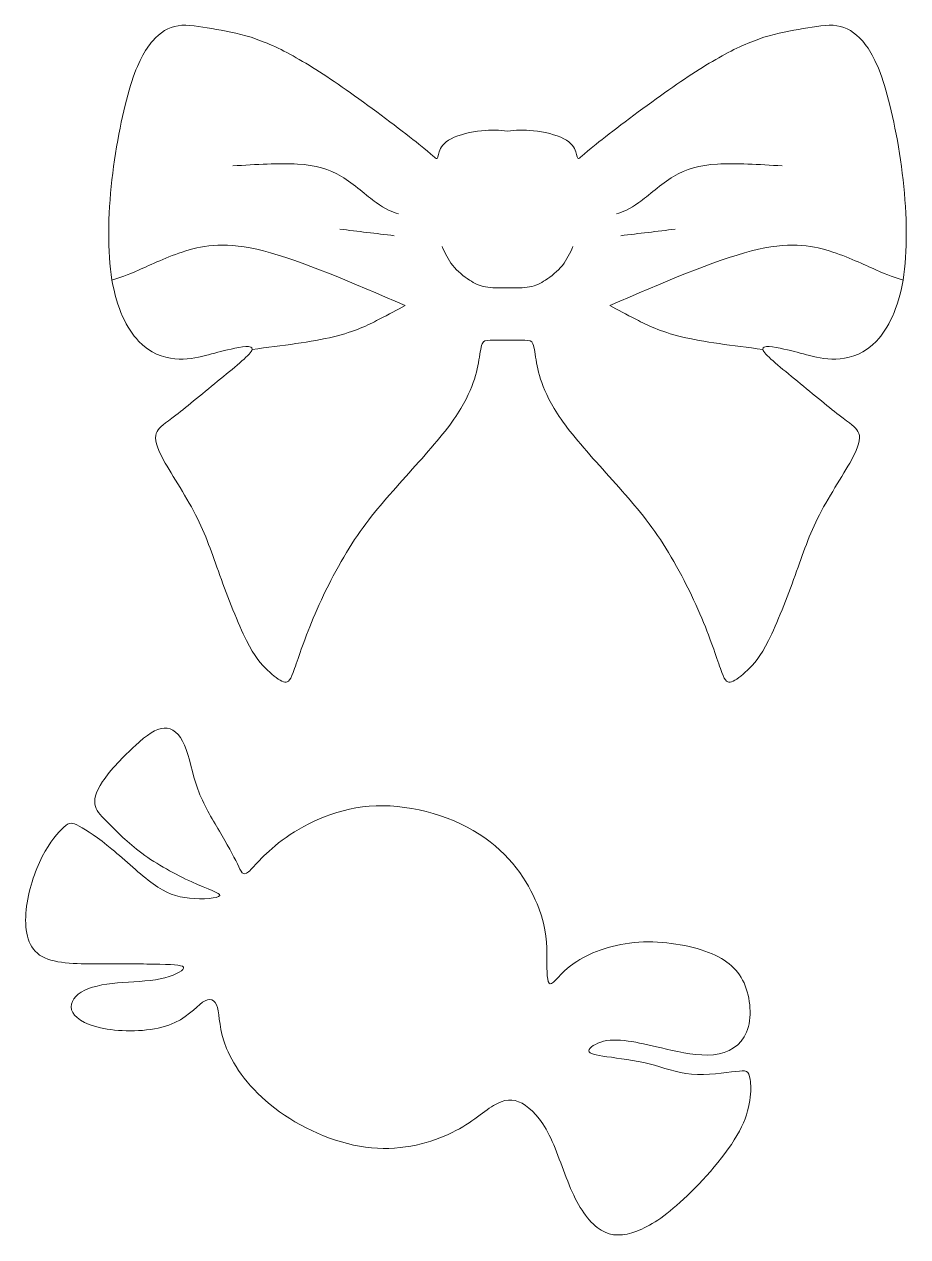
# Model space of a CAD drawing. Header units: centimetres. Extents: x -97 to 97, y -61 to 61.
# Drawn here: x 88.24 to 94.06, y -17.81 to -9.83 of the extents above; entities that cross this region are included whole.
import ezdxf

# ---------------------------------------------------------------- set-up
doc = ezdxf.new("R2010")
doc.units = ezdxf.units.CM
doc.header["$MEASUREMENT"] = 0
doc.layers.add('layer 1', color=7, linetype='Continuous')

msp = doc.modelspace()

# ---------------------------------------------------------------- linework, layer by layer
at = {"layer": 'layer 1', "color": 242, "lineweight": 9}
for points, knots in [([(91.42081, -11.90902), (91.37776, -11.90902), (91.33475, -11.90902), (91.30605, -11.90902), (91.30605, -11.90902), (91.27736, -11.90902), (91.26301, -11.90902), (91.25344, -11.93294), (91.25344, -11.93294), (91.24388, -11.95685), (91.23909, -12.00465), (91.22953, -12.05726), (91.22953, -12.05726), (91.21996, -12.10987), (91.20561, -12.16726), (91.17451, -12.239), (91.17451, -12.239), (91.14344, -12.31074), (91.09561, -12.39683), (91.00952, -12.50683), (91.00952, -12.50683), (90.92343, -12.61684), (90.79911, -12.75072), (90.6867, -12.87748), (90.6867, -12.87748), (90.57433, -13.00421), (90.47389, -13.12374), (90.37823, -13.27679), (90.37823, -13.27679), (90.28258, -13.42984), (90.19174, -13.61633), (90.12956, -13.76701), (90.12956, -13.76701), (90.06739, -13.91765), (90.03391, -14.03243), (90.00999, -14.09461), (90.00999, -14.09461), (89.98608, -14.15678), (89.97173, -14.16632), (89.94541, -14.15675), (89.94541, -14.15675), (89.91912, -14.14719), (89.88086, -14.11852), (89.84019, -14.08026), (89.84019, -14.08026), (89.79955, -14.042), (89.75654, -13.99417), (89.70152, -13.88417), (89.70152, -13.88417), (89.64654, -13.77416), (89.57958, -13.60202), (89.52697, -13.45616), (89.52697, -13.45616), (89.47436, -13.31027), (89.4361, -13.19073), (89.36673, -13.05682), (89.36673, -13.05682), (89.2974, -12.9229), (89.19699, -12.77464), (89.14676, -12.67898), (89.14676, -12.67898), (89.09656, -12.58333), (89.09656, -12.54031), (89.11328, -12.50924), (89.11328, -12.50924), (89.13003, -12.47814), (89.16351, -12.45901), (89.23763, -12.40161), (89.23763, -12.40161), (89.31178, -12.34422), (89.42653, -12.24857), (89.53175, -12.16248), (89.53175, -12.16248), (89.63697, -12.07639), (89.7326, -11.9999), (89.73975, -11.96882), (89.73975, -11.96882), (89.74694, -11.93772), (89.66567, -11.95207), (89.60109, -11.96642), (89.60109, -11.96642), (89.53654, -11.98076), (89.48871, -11.99511), (89.43131, -12.00946), (89.43131, -12.00946), (89.37392, -12.02381), (89.30696, -12.03812), (89.23044, -12.03097), (89.23044, -12.03097), (89.15392, -12.02378), (89.06786, -11.99511), (88.99133, -11.91381), (88.99133, -11.91381), (88.91481, -11.8325), (88.84785, -11.69858), (88.81675, -11.51209), (88.81675, -11.51209), (88.78568, -11.32556), (88.79046, -11.08642), (88.81675, -10.8521), (88.81675, -10.8521), (88.84307, -10.61775), (88.8909, -10.38821), (88.93872, -10.23278), (88.93872, -10.23278), (88.98655, -10.07733), (89.03438, -9.99602), (89.08458, -9.93863), (89.08458, -9.93863), (89.13482, -9.88124), (89.18739, -9.84779), (89.25195, -9.83822), (89.25195, -9.83822), (89.31653, -9.82866), (89.39305, -9.84301), (89.47436, -9.85736), (89.47436, -9.85736), (89.55567, -9.8717), (89.64176, -9.88602), (89.73263, -9.91472), (89.73263, -9.91472), (89.8235, -9.94341), (89.91912, -9.98646), (90.02913, -10.04863), (90.02913, -10.04863), (90.13913, -10.11081), (90.26345, -10.19212), (90.41409, -10.29974), (90.41409, -10.29974), (90.56476, -10.40734), (90.74169, -10.54122), (90.83734, -10.61775), (90.83734, -10.61775), (90.933, -10.69427), (90.94735, -10.7134), (90.9545, -10.7134), (90.9545, -10.7134), (90.96169, -10.7134), (90.96169, -10.69427), (90.97126, -10.66798), (90.97126, -10.66798), (90.98083, -10.64166), (90.99996, -10.60818), (91.05016, -10.58189), (91.05016, -10.58189), (91.10039, -10.55557), (91.1817, -10.53644), (91.24866, -10.52928), (91.24866, -10.52928), (91.31562, -10.52209), (91.3682, -10.52687), (91.42081, -10.53166), (91.42081, -10.53166), (91.47342, -10.52687), (91.52599, -10.52209), (91.59295, -10.52928), (91.59295, -10.52928), (91.65991, -10.53644), (91.74122, -10.55557), (91.79145, -10.58189), (91.79145, -10.58189), (91.84165, -10.60818), (91.86079, -10.64166), (91.87035, -10.66798), (91.87035, -10.66798), (91.87992, -10.69427), (91.87992, -10.7134), (91.88711, -10.7134), (91.88711, -10.7134), (91.89426, -10.7134), (91.90861, -10.69427), (92.00427, -10.61775), (92.00427, -10.61775), (92.09992, -10.54122), (92.27685, -10.40734), (92.42752, -10.29974), (92.42752, -10.29974), (92.57816, -10.19212), (92.70248, -10.11081), (92.81249, -10.04863), (92.81249, -10.04863), (92.92249, -9.98646), (93.01811, -9.94341), (93.10898, -9.91472), (93.10898, -9.91472), (93.19986, -9.88602), (93.28595, -9.8717), (93.36725, -9.85736), (93.36725, -9.85736), (93.44856, -9.84301), (93.52508, -9.82866), (93.58967, -9.83822), (93.58967, -9.83822), (93.65422, -9.84779), (93.70679, -9.88124), (93.75703, -9.93863), (93.75703, -9.93863), (93.80723, -9.99602), (93.85506, -10.07733), (93.90289, -10.23278), (93.90289, -10.23278), (93.95071, -10.38821), (93.99854, -10.61775), (94.02486, -10.8521), (94.02486, -10.8521), (94.05115, -11.08642), (94.05593, -11.32556), (94.02486, -11.51209), (94.02486, -11.51209), (93.99376, -11.69858), (93.9268, -11.8325), (93.85028, -11.91381), (93.85028, -11.91381), (93.77375, -11.99511), (93.6877, -12.02378), (93.61117, -12.03097), (93.61117, -12.03097), (93.53465, -12.03812), (93.46769, -12.02381), (93.4103, -12.00946), (93.4103, -12.00946), (93.3529, -11.99511), (93.30508, -11.98076), (93.24053, -11.96642), (93.24053, -11.96642), (93.17594, -11.95207), (93.09467, -11.93772), (93.10186, -11.96882), (93.10186, -11.96882), (93.10902, -11.9999), (93.20464, -12.07639), (93.30986, -12.16248), (93.30986, -12.16248), (93.41508, -12.24857), (93.52983, -12.34422), (93.60398, -12.40161), (93.60398, -12.40161), (93.6781, -12.45901), (93.71158, -12.47814), (93.72833, -12.50924), (93.72833, -12.50924), (93.74506, -12.54031), (93.74506, -12.58333), (93.69485, -12.67898), (93.69485, -12.67898), (93.64462, -12.77464), (93.54421, -12.9229), (93.47488, -13.05682), (93.47488, -13.05682), (93.40551, -13.19073), (93.36725, -13.31027), (93.31464, -13.45616), (93.31464, -13.45616), (93.26203, -13.60202), (93.19507, -13.77416), (93.14009, -13.88417), (93.14009, -13.88417), (93.08507, -13.99417), (93.04206, -14.042), (93.00142, -14.08026), (93.00142, -14.08026), (92.96075, -14.11852), (92.92249, -14.14719), (92.8962, -14.15675), (92.8962, -14.15675), (92.86988, -14.16632), (92.85553, -14.15678), (92.83162, -14.09461), (92.83162, -14.09461), (92.8077, -14.03243), (92.77422, -13.91765), (92.71205, -13.76701), (92.71205, -13.76701), (92.64987, -13.61633), (92.55903, -13.42984), (92.46338, -13.27679), (92.46338, -13.27679), (92.36772, -13.12374), (92.26729, -13.00421), (92.15491, -12.87748), (92.15491, -12.87748), (92.0425, -12.75072), (91.91818, -12.61684), (91.83209, -12.50683), (91.83209, -12.50683), (91.746, -12.39683), (91.69817, -12.31074), (91.6671, -12.239), (91.6671, -12.239), (91.636, -12.16726), (91.62165, -12.10987), (91.61208, -12.05726), (91.61208, -12.05726), (91.60252, -12.00465), (91.59773, -11.95685), (91.58817, -11.93294), (91.58817, -11.93294), (91.5786, -11.90902), (91.56426, -11.90902), (91.53556, -11.90902), (91.53556, -11.90902), (91.50686, -11.90902), (91.46385, -11.90902), (91.42081, -11.90902)], [0, 0, 0, 0, 0.012987, 0.012987, 0.012987, 0.012987, 0.025974, 0.025974, 0.025974, 0.025974, 0.038961, 0.038961, 0.038961, 0.038961, 0.0519481, 0.0519481, 0.0519481, 0.0519481, 0.0649351, 0.0649351, 0.0649351, 0.0649351, 0.0779221, 0.0779221, 0.0779221, 0.0779221, 0.0909091, 0.0909091, 0.0909091, 0.0909091, 0.1038961, 0.1038961, 0.1038961, 0.1038961, 0.1168831, 0.1168831, 0.1168831, 0.1168831, 0.1298701, 0.1298701, 0.1298701, 0.1298701, 0.1428571, 0.1428571, 0.1428571, 0.1428571, 0.1558442, 0.1558442, 0.1558442, 0.1558442, 0.1688312, 0.1688312, 0.1688312, 0.1688312, 0.1818182, 0.1818182, 0.1818182, 0.1818182, 0.1948052, 0.1948052, 0.1948052, 0.1948052, 0.2077922, 0.2077922, 0.2077922, 0.2077922, 0.2207792, 0.2207792, 0.2207792, 0.2207792, 0.2337662, 0.2337662, 0.2337662, 0.2337662, 0.2467532, 0.2467532, 0.2467532, 0.2467532, 0.2597403, 0.2597403, 0.2597403, 0.2597403, 0.2727273, 0.2727273, 0.2727273, 0.2727273, 0.2857143, 0.2857143, 0.2857143, 0.2857143, 0.2987013, 0.2987013, 0.2987013, 0.2987013, 0.3116883, 0.3116883, 0.3116883, 0.3116883, 0.3246753, 0.3246753, 0.3246753, 0.3246753, 0.3376623, 0.3376623, 0.3376623, 0.3376623, 0.3506494, 0.3506494, 0.3506494, 0.3506494, 0.3636364, 0.3636364, 0.3636364, 0.3636364, 0.3766234, 0.3766234, 0.3766234, 0.3766234, 0.3896104, 0.3896104, 0.3896104, 0.3896104, 0.4025974, 0.4025974, 0.4025974, 0.4025974, 0.4155844, 0.4155844, 0.4155844, 0.4155844, 0.4285714, 0.4285714, 0.4285714, 0.4285714, 0.4415584, 0.4415584, 0.4415584, 0.4415584, 0.4545455, 0.4545455, 0.4545455, 0.4545455, 0.4675325, 0.4675325, 0.4675325, 0.4675325, 0.4805195, 0.4805195, 0.4805195, 0.4805195, 0.4935065, 0.4935065, 0.4935065, 0.4935065, 0.5064935, 0.5064935, 0.5064935, 0.5064935, 0.5194805, 0.5194805, 0.5194805, 0.5194805, 0.5324675, 0.5324675, 0.5324675, 0.5324675, 0.5454545, 0.5454545, 0.5454545, 0.5454545, 0.5584416, 0.5584416, 0.5584416, 0.5584416, 0.5714286, 0.5714286, 0.5714286, 0.5714286, 0.5844156, 0.5844156, 0.5844156, 0.5844156, 0.5974026, 0.5974026, 0.5974026, 0.5974026, 0.6103896, 0.6103896, 0.6103896, 0.6103896, 0.6233766, 0.6233766, 0.6233766, 0.6233766, 0.6363636, 0.6363636, 0.6363636, 0.6363636, 0.6493506, 0.6493506, 0.6493506, 0.6493506, 0.6623377, 0.6623377, 0.6623377, 0.6623377, 0.6753247, 0.6753247, 0.6753247, 0.6753247, 0.6883117, 0.6883117, 0.6883117, 0.6883117, 0.7012987, 0.7012987, 0.7012987, 0.7012987, 0.7142857, 0.7142857, 0.7142857, 0.7142857, 0.7272727, 0.7272727, 0.7272727, 0.7272727, 0.7402597, 0.7402597, 0.7402597, 0.7402597, 0.7532468, 0.7532468, 0.7532468, 0.7532468, 0.7662338, 0.7662338, 0.7662338, 0.7662338, 0.7792208, 0.7792208, 0.7792208, 0.7792208, 0.7922078, 0.7922078, 0.7922078, 0.7922078, 0.8051948, 0.8051948, 0.8051948, 0.8051948, 0.8181818, 0.8181818, 0.8181818, 0.8181818, 0.8311688, 0.8311688, 0.8311688, 0.8311688, 0.8441558, 0.8441558, 0.8441558, 0.8441558, 0.8571429, 0.8571429, 0.8571429, 0.8571429, 0.8701299, 0.8701299, 0.8701299, 0.8701299, 0.8831169, 0.8831169, 0.8831169, 0.8831169, 0.8961039, 0.8961039, 0.8961039, 0.8961039, 0.9090909, 0.9090909, 0.9090909, 0.9090909, 0.9220779, 0.9220779, 0.9220779, 0.9220779, 0.9350649, 0.9350649, 0.9350649, 0.9350649, 0.9480519, 0.9480519, 0.9480519, 0.9480519, 0.961039, 0.961039, 0.961039, 0.961039, 0.974026, 0.974026, 0.974026, 0.974026, 1, 1, 1, 1]), ([(89.61306, -10.76123), (89.76611, -10.75166), (89.91912, -10.7421), (90.03869, -10.74929), (90.03869, -10.74929), (90.15826, -10.75645), (90.24432, -10.78036), (90.328, -10.8306), (90.328, -10.8306), (90.41171, -10.8808), (90.49302, -10.95729), (90.55519, -11.00274), (90.55519, -11.00274), (90.61737, -11.04816), (90.66041, -11.06251), (90.70346, -11.07686)], [0, 0, 0, 0, 0.2, 0.2, 0.2, 0.2, 0.4, 0.4, 0.4, 0.4, 0.6, 0.6, 0.6, 0.6, 1, 1, 1, 1]), ([(93.22855, -10.76123), (93.0755, -10.75166), (92.92249, -10.7421), (92.80292, -10.74929), (92.80292, -10.74929), (92.68335, -10.75645), (92.5973, -10.78036), (92.51361, -10.8306), (92.51361, -10.8306), (92.4299, -10.8808), (92.34859, -10.95729), (92.28642, -11.00274), (92.28642, -11.00274), (92.22424, -11.04816), (92.1812, -11.06251), (92.13815, -11.07686)], [0, 0, 0, 0, 0.2, 0.2, 0.2, 0.2, 0.4, 0.4, 0.4, 0.4, 0.6, 0.6, 0.6, 0.6, 1, 1, 1, 1]), ([(90.7465, -11.67945), (90.40218, -11.53119), (90.05782, -11.38295), (89.8139, -11.32078), (89.8139, -11.32078), (89.57001, -11.2586), (89.42653, -11.28252), (89.30218, -11.32078), (89.30218, -11.32078), (89.17783, -11.35904), (89.07264, -11.41165), (88.99491, -11.44594), (88.99491, -11.44594), (88.91719, -11.4802), (88.86698, -11.49615), (88.81675, -11.51209)], [0, 0, 0, 0, 0.2, 0.2, 0.2, 0.2, 0.4, 0.4, 0.4, 0.4, 0.6, 0.6, 0.6, 0.6, 1, 1, 1, 1]), ([(91.42081, -11.56467), (91.3682, -11.56467), (91.31562, -11.56467), (91.27495, -11.55751), (91.27495, -11.55751), (91.23431, -11.55032), (91.20561, -11.53597), (91.16973, -11.51206), (91.16973, -11.51206), (91.13387, -11.48814), (91.09083, -11.45469), (91.05972, -11.41643), (91.05972, -11.41643), (91.02865, -11.37817), (91.00952, -11.33513), (90.99039, -11.29208)], [0, 0, 0, 0, 0.2, 0.2, 0.2, 0.2, 0.4, 0.4, 0.4, 0.4, 0.6, 0.6, 0.6, 0.6, 1, 1, 1, 1]), ([(91.42081, -11.56467), (91.47342, -11.56467), (91.52599, -11.56467), (91.56666, -11.55751), (91.56666, -11.55751), (91.6073, -11.55032), (91.636, -11.53597), (91.67188, -11.51206), (91.67188, -11.51206), (91.70774, -11.48814), (91.75078, -11.45469), (91.78189, -11.41643), (91.78189, -11.41643), (91.81296, -11.37817), (91.83209, -11.33513), (91.85122, -11.29208)], [0, 0, 0, 0, 0.2, 0.2, 0.2, 0.2, 0.4, 0.4, 0.4, 0.4, 0.6, 0.6, 0.6, 0.6, 1, 1, 1, 1]), ([(92.09511, -11.67945), (92.43943, -11.53119), (92.78379, -11.38295), (93.02771, -11.32078), (93.02771, -11.32078), (93.2716, -11.2586), (93.41508, -11.28252), (93.53943, -11.32078), (93.53943, -11.32078), (93.66378, -11.35904), (93.76897, -11.41165), (93.8467, -11.44594), (93.8467, -11.44594), (93.92443, -11.4802), (93.97463, -11.49615), (94.02486, -11.51209)], [0, 0, 0, 0, 0.2, 0.2, 0.2, 0.2, 0.4, 0.4, 0.4, 0.4, 0.6, 0.6, 0.6, 0.6, 1, 1, 1, 1]), ([(89.73975, -11.96882), (89.93663, -11.9441), (90.13353, -11.9194), (90.275, -11.88553), (90.275, -11.88553), (90.41649, -11.85163), (90.50258, -11.80859), (90.57192, -11.77273), (90.57192, -11.77273), (90.64128, -11.73684), (90.69389, -11.70815), (90.7465, -11.67945)], [0, 0, 0, 0, 0.25, 0.25, 0.25, 0.25, 0.5, 0.5, 0.5, 0.5, 1, 1, 1, 1]), ([(93.10186, -11.96882), (92.90499, -11.9441), (92.70808, -11.9194), (92.56661, -11.88553), (92.56661, -11.88553), (92.42512, -11.85163), (92.33903, -11.80859), (92.26969, -11.77273), (92.26969, -11.77273), (92.20033, -11.73684), (92.14772, -11.70815), (92.09511, -11.67945)], [0, 0, 0, 0, 0.25, 0.25, 0.25, 0.25, 0.5, 0.5, 0.5, 0.5, 1, 1, 1, 1]), ([(90.5554, -14.97278), (90.79942, -14.96416), (91.07798, -15.04838), (91.27116, -15.1833), (91.27116, -15.1833), (91.46434, -15.31822), (91.57234, -15.50386), (91.6263, -15.64634), (91.6263, -15.64634), (91.68024, -15.7888), (91.68024, -15.88818), (91.68024, -15.9767), (91.68024, -15.9767), (91.68024, -16.0652), (91.68024, -16.14286), (91.70178, -16.145), (91.70178, -16.145), (91.72342, -16.14726), (91.7666, -16.07382), (91.85942, -16.0091), (91.85942, -16.0091), (91.95224, -15.94438), (92.0948, -15.88818), (92.2545, -15.873), (92.2545, -15.873), (92.4143, -15.85792), (92.59134, -15.88386), (92.72086, -15.9292), (92.72086, -15.9292), (92.8504, -15.97454), (92.93246, -16.03926), (92.9778, -16.13854), (92.9778, -16.13854), (93.02312, -16.23792), (93.03174, -16.37178), (92.99502, -16.46244), (92.99502, -16.46244), (92.95832, -16.5531), (92.87636, -16.6006), (92.77698, -16.61136), (92.77698, -16.61136), (92.67768, -16.62214), (92.56118, -16.59628), (92.46826, -16.57466), (92.46826, -16.57466), (92.37544, -16.5531), (92.3064, -16.53578), (92.23942, -16.525), (92.23942, -16.525), (92.17256, -16.51424), (92.10774, -16.50992), (92.05378, -16.52286), (92.05378, -16.52286), (91.99984, -16.53588), (91.95666, -16.56604), (91.95666, -16.58542), (91.95666, -16.58542), (91.95666, -16.6049), (91.99984, -16.61362), (92.07532, -16.6244), (92.07532, -16.6244), (92.15092, -16.63516), (92.25892, -16.64808), (92.35388, -16.67178), (92.35388, -16.67178), (92.44886, -16.69558), (92.53092, -16.73014), (92.63236, -16.73876), (92.63236, -16.73876), (92.7339, -16.74746), (92.85472, -16.73014), (92.92374, -16.72152), (92.92374, -16.72152), (92.99288, -16.7129), (93.0102, -16.7129), (93.01882, -16.77548), (93.01882, -16.77548), (93.02744, -16.83814), (93.02744, -16.96328), (92.94754, -17.11436), (92.94754, -17.11436), (92.86764, -17.26554), (92.70794, -17.44256), (92.58056, -17.56122), (92.58056, -17.56122), (92.45318, -17.68), (92.3582, -17.74052), (92.27184, -17.77282), (92.27184, -17.77282), (92.18548, -17.80524), (92.10774, -17.80954), (92.03646, -17.76636), (92.03646, -17.76636), (91.96526, -17.72318), (91.90046, -17.63252), (91.8465, -17.51374), (91.8465, -17.51374), (91.79254, -17.39508), (91.74936, -17.2482), (91.69542, -17.1403), (91.69542, -17.1403), (91.64146, -17.0324), (91.57664, -16.96328), (91.51624, -16.93086), (91.51624, -16.93086), (91.45582, -16.89854), (91.39962, -16.90286), (91.32834, -16.94604), (91.32834, -16.94604), (91.25716, -16.98922), (91.1708, -17.07126), (91.03048, -17.136), (91.03048, -17.136), (90.89018, -17.2008), (90.69582, -17.2483), (90.48638, -17.2202), (90.48638, -17.2202), (90.27704, -17.1922), (90.05252, -17.0885), (89.88842, -16.96328), (89.88842, -16.96328), (89.72442, -16.83814), (89.62072, -16.69126), (89.57108, -16.57034), (89.57108, -16.57034), (89.52144, -16.44952), (89.52574, -16.35444), (89.51058, -16.3005), (89.51058, -16.3005), (89.4955, -16.24654), (89.46102, -16.23352), (89.41344, -16.26592), (89.41344, -16.26592), (89.36596, -16.29834), (89.30554, -16.37608), (89.19108, -16.4171), (89.19108, -16.4171), (89.07662, -16.45814), (88.9083, -16.46244), (88.78522, -16.44296), (88.78522, -16.44296), (88.66214, -16.42356), (88.5845, -16.38038), (88.55856, -16.3329), (88.55856, -16.3329), (88.5327, -16.28542), (88.55856, -16.23362), (88.61466, -16.19906), (88.61466, -16.19906), (88.67086, -16.16448), (88.75712, -16.14726), (88.8521, -16.13854), (88.8521, -16.13854), (88.94708, -16.12992), (89.05076, -16.12992), (89.13498, -16.1126), (89.13498, -16.1126), (89.21918, -16.09536), (89.2839, -16.0609), (89.2882, -16.04142), (89.2882, -16.04142), (89.29262, -16.02202), (89.23642, -16.01772), (89.13282, -16.01556), (89.13282, -16.01556), (89.02922, -16.0134), (88.87804, -16.0134), (88.72696, -16.0134), (88.72696, -16.0134), (88.57588, -16.0134), (88.4247, -16.0134), (88.3405, -15.95506), (88.3405, -15.95506), (88.2563, -15.8968), (88.23906, -15.78028), (88.25198, -15.6572), (88.25198, -15.6572), (88.26492, -15.53412), (88.3081, -15.40458), (88.35774, -15.30746), (88.35774, -15.30746), (88.40738, -15.21032), (88.46358, -15.1455), (88.5002, -15.1131), (88.5002, -15.1131), (88.53692, -15.08078), (88.55424, -15.08078), (88.60174, -15.10662), (88.60174, -15.10662), (88.64922, -15.13258), (88.72696, -15.18438), (88.81548, -15.25772), (88.81548, -15.25772), (88.904, -15.33114), (89.00328, -15.42622), (89.08748, -15.48664), (89.08748, -15.48664), (89.1717, -15.54704), (89.24072, -15.573), (89.32708, -15.5816), (89.32708, -15.5816), (89.41344, -15.59022), (89.51714, -15.5816), (89.52574, -15.56428), (89.52574, -15.56428), (89.53436, -15.54704), (89.448, -15.5212), (89.34216, -15.47362), (89.34216, -15.47362), (89.23642, -15.42612), (89.11128, -15.3571), (89.01406, -15.28582), (89.01406, -15.28582), (88.91692, -15.21454), (88.8479, -15.1412), (88.79816, -15.09156), (88.79816, -15.09156), (88.7485, -15.0419), (88.71836, -15.01596), (88.70748, -14.97708), (88.70748, -14.97708), (88.69672, -14.93832), (88.70532, -14.88642), (88.75498, -14.81298), (88.75498, -14.81298), (88.80462, -14.73964), (88.89538, -14.64468), (88.97088, -14.57554), (88.97088, -14.57554), (89.04646, -14.50652), (89.10698, -14.46334), (89.16092, -14.46118), (89.16092, -14.46118), (89.21488, -14.45902), (89.26236, -14.4978), (89.29468, -14.5734), (89.29468, -14.5734), (89.32708, -14.64898), (89.34442, -14.76118), (89.38104, -14.86262), (89.38104, -14.86262), (89.41774, -14.96416), (89.47396, -15.05484), (89.5236, -15.13904), (89.5236, -15.13904), (89.57324, -15.22324), (89.61642, -15.3009), (89.64226, -15.35484), (89.64226, -15.35484), (89.66822, -15.40888), (89.67682, -15.43914), (89.7157, -15.40674), (89.7157, -15.40674), (89.75458, -15.37442), (89.8236, -15.27934), (89.96284, -15.18114), (89.96284, -15.18114), (90.10216, -15.08294), (90.3115, -14.9814), (90.5554, -14.97278)], [0, 0, 0, 0, 0.0151515, 0.0151515, 0.0151515, 0.0151515, 0.030303, 0.030303, 0.030303, 0.030303, 0.0454545, 0.0454545, 0.0454545, 0.0454545, 0.0606061, 0.0606061, 0.0606061, 0.0606061, 0.0757576, 0.0757576, 0.0757576, 0.0757576, 0.0909091, 0.0909091, 0.0909091, 0.0909091, 0.1060606, 0.1060606, 0.1060606, 0.1060606, 0.1212121, 0.1212121, 0.1212121, 0.1212121, 0.1363636, 0.1363636, 0.1363636, 0.1363636, 0.1515152, 0.1515152, 0.1515152, 0.1515152, 0.1666667, 0.1666667, 0.1666667, 0.1666667, 0.1818182, 0.1818182, 0.1818182, 0.1818182, 0.1969697, 0.1969697, 0.1969697, 0.1969697, 0.2121212, 0.2121212, 0.2121212, 0.2121212, 0.2272727, 0.2272727, 0.2272727, 0.2272727, 0.2424242, 0.2424242, 0.2424242, 0.2424242, 0.2575758, 0.2575758, 0.2575758, 0.2575758, 0.2727273, 0.2727273, 0.2727273, 0.2727273, 0.2878788, 0.2878788, 0.2878788, 0.2878788, 0.3030303, 0.3030303, 0.3030303, 0.3030303, 0.3181818, 0.3181818, 0.3181818, 0.3181818, 0.3333333, 0.3333333, 0.3333333, 0.3333333, 0.3484848, 0.3484848, 0.3484848, 0.3484848, 0.3636364, 0.3636364, 0.3636364, 0.3636364, 0.3787879, 0.3787879, 0.3787879, 0.3787879, 0.3939394, 0.3939394, 0.3939394, 0.3939394, 0.4090909, 0.4090909, 0.4090909, 0.4090909, 0.4242424, 0.4242424, 0.4242424, 0.4242424, 0.4393939, 0.4393939, 0.4393939, 0.4393939, 0.4545455, 0.4545455, 0.4545455, 0.4545455, 0.469697, 0.469697, 0.469697, 0.469697, 0.4848485, 0.4848485, 0.4848485, 0.4848485, 0.5, 0.5, 0.5, 0.5, 0.5151515, 0.5151515, 0.5151515, 0.5151515, 0.530303, 0.530303, 0.530303, 0.530303, 0.5454545, 0.5454545, 0.5454545, 0.5454545, 0.5606061, 0.5606061, 0.5606061, 0.5606061, 0.5757576, 0.5757576, 0.5757576, 0.5757576, 0.5909091, 0.5909091, 0.5909091, 0.5909091, 0.6060606, 0.6060606, 0.6060606, 0.6060606, 0.6212121, 0.6212121, 0.6212121, 0.6212121, 0.6363636, 0.6363636, 0.6363636, 0.6363636, 0.6515152, 0.6515152, 0.6515152, 0.6515152, 0.6666667, 0.6666667, 0.6666667, 0.6666667, 0.6818182, 0.6818182, 0.6818182, 0.6818182, 0.6969697, 0.6969697, 0.6969697, 0.6969697, 0.7121212, 0.7121212, 0.7121212, 0.7121212, 0.7272727, 0.7272727, 0.7272727, 0.7272727, 0.7424242, 0.7424242, 0.7424242, 0.7424242, 0.7575758, 0.7575758, 0.7575758, 0.7575758, 0.7727273, 0.7727273, 0.7727273, 0.7727273, 0.7878788, 0.7878788, 0.7878788, 0.7878788, 0.8030303, 0.8030303, 0.8030303, 0.8030303, 0.8181818, 0.8181818, 0.8181818, 0.8181818, 0.8333333, 0.8333333, 0.8333333, 0.8333333, 0.8484848, 0.8484848, 0.8484848, 0.8484848, 0.8636364, 0.8636364, 0.8636364, 0.8636364, 0.8787879, 0.8787879, 0.8787879, 0.8787879, 0.8939394, 0.8939394, 0.8939394, 0.8939394, 0.9090909, 0.9090909, 0.9090909, 0.9090909, 0.9242424, 0.9242424, 0.9242424, 0.9242424, 0.9393939, 0.9393939, 0.9393939, 0.9393939, 0.9545455, 0.9545455, 0.9545455, 0.9545455, 0.969697, 0.969697, 0.969697, 0.969697, 1, 1, 1, 1])]:
    msp.add_open_spline(points, degree=3, knots=knots, dxfattribs=at)
for points in [[(90.67476, -11.22034), (90.55519, -11.20599), (90.43563, -11.19164), (90.31606, -11.1773)], [(92.16685, -11.22034), (92.28642, -11.20599), (92.40599, -11.19164), (92.52555, -11.1773)]]:
    msp.add_open_spline(points, degree=3, dxfattribs=at)

doc.saveas('drawing.dxf')
